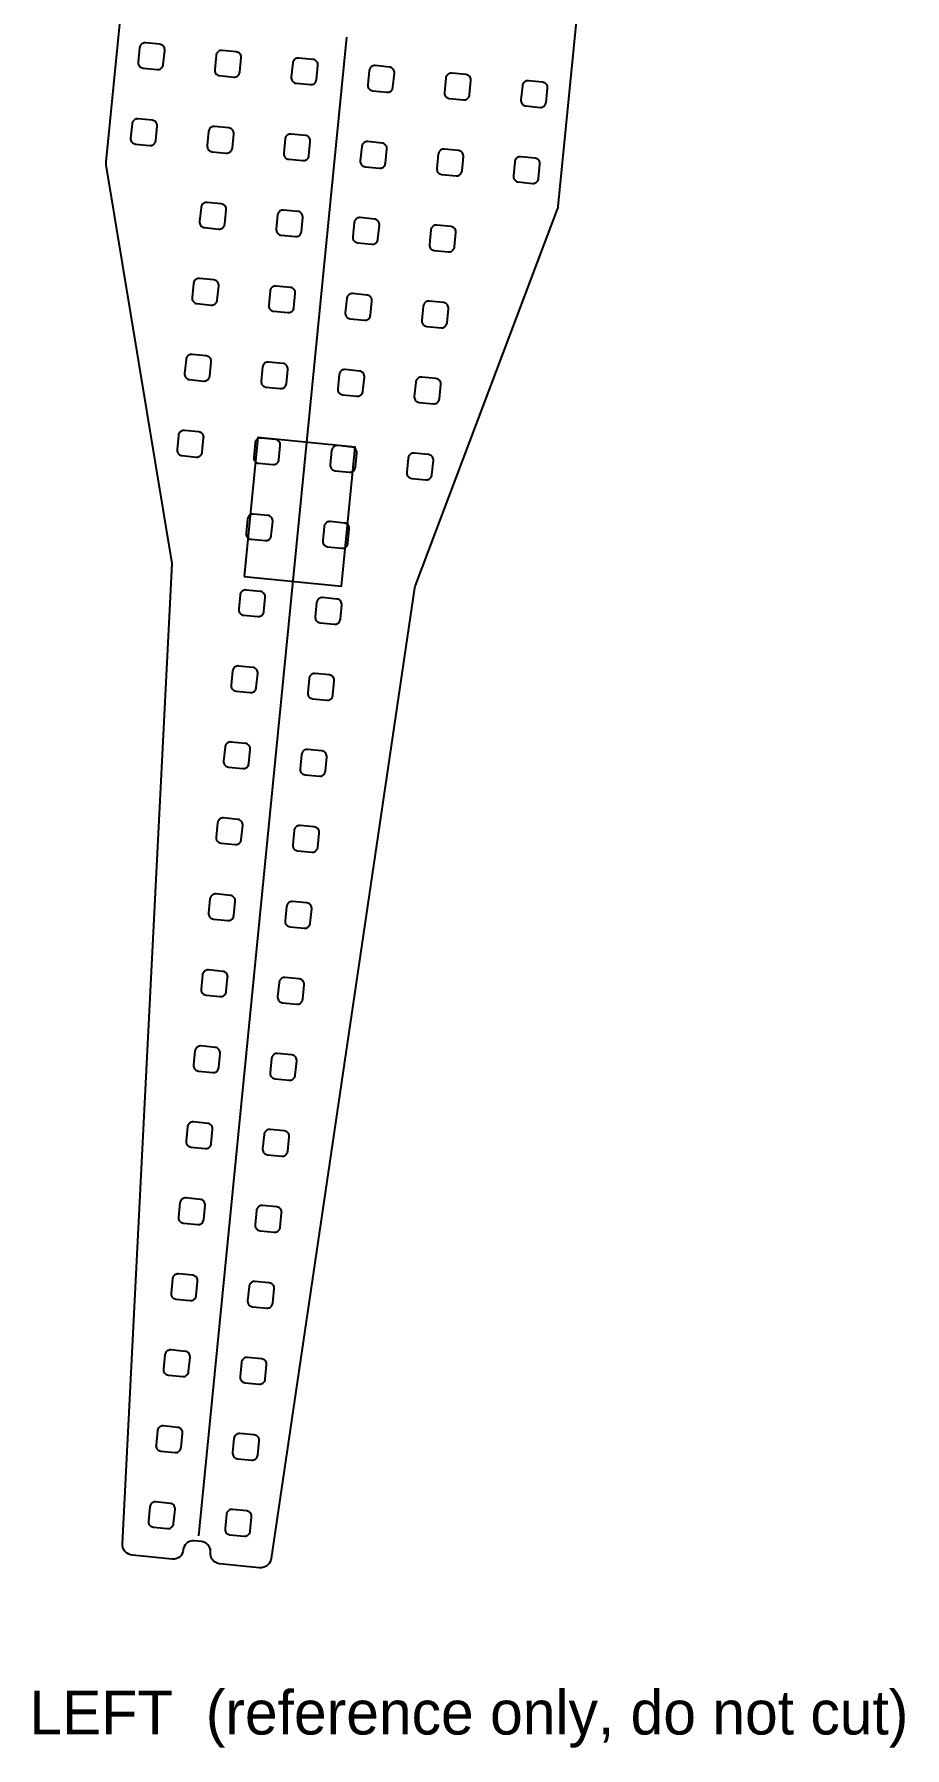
# Model space of a CAD drawing. Header units: millimetres. Extents: x -391 to 435, y -334 to 302.
# Drawn here: x -391 to -232.6, y -334.2 to -22.6 of the extents above; entities that cross this region are included whole.
import ezdxf

# ---------------------------------------------------------------- set-up
doc = ezdxf.new("R2010")
doc.units = ezdxf.units.MM
for name, color, linetype in [('LED_STRIP', 30, 'Continuous'), ('NOTES', 3, 'Continuous'), ('OUTLINE', 7, 'Continuous'), ('SENSOR_UNDER', 6, 'Continuous')]:
    doc.layers.add(name, color=color, linetype=linetype)

msp = doc.modelspace()

# ---------------------------------------------------------------- linework, layer by layer
at = {"layer": 'LED_STRIP'}
msp.add_lwpolyline([(-334.12, -23.13), (-361.09, -295.7)], dxfattribs=at)
at = {"layer": 'OUTLINE'}
msp.add_lwpolyline([(-285.8, 45.8), (-295.67, -53.94), (-295.71, -54.19), (-295.79, -54.44), (-321.64, -122.89), (-321.7, -123.1), (-321.74, -123.31), (-347.84, -299.81), (-347.92, -300.14), (-348.05, -300.45), (-348.23, -300.74), (-348.46, -300.99), (-348.72, -301.2), (-349.02, -301.36), (-349.34, -301.46), (-349.68, -301.52), (-350.01, -301.51), (-357.26, -300.79), (-357.54, -300.74), (-357.81, -300.65), (-358.06, -300.52), (-358.29, -300.35), (-358.49, -300.14), (-358.65, -299.91), (-358.77, -299.65), (-358.85, -299.38), (-358.89, -299.1), (-358.89, -298.82), (-358.88, -298.74), (-358.87, -298.46), (-358.91, -298.18), (-358.99, -297.91), (-359.12, -297.65), (-359.28, -297.42), (-359.48, -297.21), (-359.7, -297.04), (-359.95, -296.91), (-360.22, -296.82), (-360.5, -296.77), (-361.88, -296.63), (-362.19, -296.63), (-362.5, -296.68), (-362.8, -296.78), (-363.08, -296.94), (-363.32, -297.14), (-363.52, -297.37), (-363.69, -297.65), (-363.8, -297.94), (-363.85, -298.25), (-363.86, -298.32), (-363.92, -298.63), (-364.03, -298.93), (-364.19, -299.2), (-364.4, -299.44), (-364.64, -299.64), (-364.92, -299.79), (-365.21, -299.9), (-365.52, -299.95), (-365.84, -299.95), (-373.09, -299.23), (-373.42, -299.17), (-373.74, -299.05), (-374.03, -298.88), (-374.29, -298.67), (-374.51, -298.41), (-374.69, -298.12), (-374.81, -297.81), (-374.88, -297.47), (-374.89, -297.14), (-365.89, -118.94), (-365.89, -118.73), (-365.89, -118.73), (-365.92, -118.51), (-377.85, -46.33), (-377.88, -46.07), (-377.87, -45.8), (-368, 53.94)], dxfattribs=at)
for points in [[(-371.83, -28.4), (-371.72, -28.51), (-371.6, -28.6), (-371.46, -28.68), (-371.31, -28.73), (-371.16, -28.76), (-368.57, -29.01), (-368.4, -29.01), (-368.22, -28.99), (-368.06, -28.93), (-367.91, -28.84), (-367.77, -28.73), (-367.66, -28.6), (-367.57, -28.45), (-367.51, -28.29), (-367.48, -28.12), (-367.22, -25.53), (-367.22, -25.37), (-367.24, -25.22), (-367.28, -25.07), (-367.35, -24.92), (-367.44, -24.8), (-367.55, -24.68), (-367.68, -24.59), (-367.82, -24.51), (-367.96, -24.46), (-368.12, -24.43), (-370.71, -24.18), (-370.88, -24.18), (-371.05, -24.2), (-371.22, -24.26), (-371.37, -24.35), (-371.5, -24.46), (-371.62, -24.59), (-371.71, -24.74), (-371.77, -24.9), (-371.8, -25.08), (-372.05, -27.66), (-372.06, -27.82), (-372.04, -27.97), (-371.99, -28.13), (-371.92, -28.27), (-371.83, -28.4)], [(-357.95, -29.7), (-357.84, -29.84), (-357.71, -29.95), (-357.56, -30.04), (-357.4, -30.1), (-357.23, -30.13), (-354.64, -30.39), (-354.46, -30.39), (-354.29, -30.36), (-354.13, -30.31), (-353.98, -30.22), (-353.84, -30.11), (-353.73, -29.98), (-353.64, -29.83), (-353.58, -29.67), (-353.55, -29.49), (-353.29, -26.91), (-353.29, -26.73), (-353.32, -26.56), (-353.37, -26.4), (-353.46, -26.24), (-353.57, -26.11), (-353.7, -26), (-353.85, -25.91), (-354.01, -25.85), (-354.19, -25.81), (-356.77, -25.56), (-356.95, -25.55), (-357.12, -25.58), (-357.28, -25.64), (-357.44, -25.73), (-357.57, -25.84), (-357.68, -25.97), (-357.77, -26.12), (-357.83, -26.28), (-357.87, -26.45), (-358.12, -29.04), (-358.12, -29.22), (-358.1, -29.39), (-358.04, -29.55), (-357.95, -29.7)], [(-344.02, -31.08), (-343.91, -31.22), (-343.78, -31.33), (-343.63, -31.42), (-343.47, -31.48), (-343.29, -31.51), (-340.71, -31.77), (-340.53, -31.77), (-340.36, -31.74), (-340.2, -31.68), (-340.04, -31.6), (-339.91, -31.49), (-339.8, -31.36), (-339.71, -31.21), (-339.65, -31.04), (-339.61, -30.87), (-339.36, -28.28), (-339.36, -28.11), (-339.38, -27.94), (-339.44, -27.77), (-339.53, -27.62), (-339.64, -27.49), (-339.77, -27.37), (-339.92, -27.28), (-340.08, -27.22), (-340.25, -27.19), (-342.84, -26.94), (-343.02, -26.93), (-343.19, -26.96), (-343.35, -27.02), (-343.5, -27.1), (-343.64, -27.22), (-343.75, -27.35), (-343.84, -27.5), (-343.9, -27.66), (-343.93, -27.83), (-344.19, -30.42), (-344.19, -30.59), (-344.16, -30.77), (-344.11, -30.93), (-344.02, -31.08)], [(-330.09, -32.46), (-329.98, -32.6), (-329.85, -32.71), (-329.7, -32.8), (-329.53, -32.86), (-329.36, -32.89), (-326.77, -33.15), (-326.62, -33.15), (-326.46, -33.13), (-326.31, -33.08), (-326.17, -33.01), (-326.04, -32.93), (-325.93, -32.82), (-325.83, -32.69), (-325.76, -32.55), (-325.71, -32.4), (-325.68, -32.25), (-325.43, -29.66), (-325.42, -29.49), (-325.45, -29.32), (-325.51, -29.15), (-325.59, -29), (-325.71, -28.87), (-325.84, -28.75), (-325.99, -28.66), (-326.15, -28.6), (-326.32, -28.57), (-328.91, -28.31), (-329.08, -28.31), (-329.26, -28.34), (-329.42, -28.4), (-329.57, -28.48), (-329.71, -28.59), (-329.82, -28.73), (-329.91, -28.88), (-329.97, -29.04), (-330, -29.21), (-330.26, -31.8), (-330.26, -31.97), (-330.23, -32.14), (-330.17, -32.31), (-330.09, -32.46)], [(-316.16, -33.84), (-316.05, -33.97), (-315.91, -34.09), (-315.76, -34.18), (-315.6, -34.24), (-315.43, -34.27), (-312.84, -34.53), (-312.69, -34.53), (-312.53, -34.51), (-312.38, -34.46), (-312.24, -34.39), (-312.11, -34.3), (-312, -34.19), (-311.9, -34.07), (-311.83, -33.93), (-311.78, -33.78), (-311.75, -33.63), (-311.49, -31.04), (-311.49, -30.87), (-311.52, -30.7), (-311.58, -30.53), (-311.66, -30.38), (-311.77, -30.24), (-311.91, -30.13), (-312.06, -30.04), (-312.22, -29.98), (-312.39, -29.95), (-314.98, -29.69), (-315.15, -29.69), (-315.32, -29.72), (-315.49, -29.78), (-315.64, -29.86), (-315.77, -29.97), (-315.89, -30.1), (-315.98, -30.25), (-316.04, -30.42), (-316.07, -30.59), (-316.33, -33.18), (-316.33, -33.35), (-316.3, -33.52), (-316.24, -33.69), (-316.16, -33.84)], [(-302.17, -35.29), (-302.06, -35.4), (-301.94, -35.49), (-301.8, -35.57), (-301.65, -35.62), (-301.5, -35.65), (-298.91, -35.9), (-298.75, -35.91), (-298.6, -35.89), (-298.45, -35.84), (-298.31, -35.77), (-298.18, -35.68), (-298.07, -35.57), (-297.97, -35.45), (-297.9, -35.31), (-297.84, -35.16), (-297.82, -35.01), (-297.56, -32.42), (-297.56, -32.25), (-297.59, -32.07), (-297.65, -31.91), (-297.73, -31.76), (-297.84, -31.62), (-297.97, -31.51), (-298.12, -31.42), (-298.29, -31.36), (-298.46, -31.33), (-301.05, -31.07), (-301.2, -31.07), (-301.36, -31.09), (-301.51, -31.13), (-301.65, -31.2), (-301.78, -31.29), (-301.89, -31.4), (-301.99, -31.53), (-302.06, -31.66), (-302.11, -31.81), (-302.14, -31.97), (-302.39, -34.55), (-302.4, -34.71), (-302.38, -34.87), (-302.33, -35.02), (-302.26, -35.16), (-302.17, -35.29)], [(-373.2, -42.22), (-373.09, -42.33), (-372.97, -42.42), (-372.83, -42.5), (-372.68, -42.55), (-372.53, -42.58), (-369.94, -42.83), (-369.78, -42.84), (-369.63, -42.82), (-369.48, -42.77), (-369.33, -42.7), (-369.21, -42.61), (-369.09, -42.5), (-369, -42.38), (-368.92, -42.24), (-368.87, -42.09), (-368.84, -41.94), (-368.59, -39.35), (-368.59, -39.19), (-368.61, -39.04), (-368.65, -38.89), (-368.72, -38.75), (-368.81, -38.62), (-368.92, -38.5), (-369.04, -38.41), (-369.18, -38.34), (-369.33, -38.28), (-369.49, -38.26), (-372.07, -38), (-372.23, -38), (-372.38, -38.02), (-372.54, -38.06), (-372.68, -38.13), (-372.8, -38.22), (-372.92, -38.33), (-373.01, -38.46), (-373.09, -38.59), (-373.14, -38.74), (-373.17, -38.9), (-373.42, -41.48), (-373.43, -41.64), (-373.4, -41.8), (-373.36, -41.95), (-373.29, -42.09), (-373.2, -42.22)], [(-359.32, -43.53), (-359.21, -43.66), (-359.08, -43.77), (-358.93, -43.86), (-358.76, -43.92), (-358.59, -43.96), (-356.01, -44.21), (-355.85, -44.22), (-355.69, -44.19), (-355.54, -44.15), (-355.4, -44.08), (-355.27, -43.99), (-355.16, -43.88), (-355.07, -43.76), (-354.99, -43.62), (-354.94, -43.47), (-354.91, -43.32), (-354.66, -40.73), (-354.65, -40.55), (-354.68, -40.38), (-354.74, -40.22), (-354.83, -40.07), (-354.94, -39.93), (-355.07, -39.82), (-355.22, -39.73), (-355.38, -39.67), (-355.55, -39.63), (-358.14, -39.38), (-358.3, -39.38), (-358.45, -39.4), (-358.6, -39.44), (-358.74, -39.51), (-358.87, -39.6), (-358.99, -39.71), (-359.08, -39.83), (-359.15, -39.97), (-359.21, -40.12), (-359.23, -40.27), (-359.49, -42.86), (-359.49, -43.04), (-359.46, -43.21), (-359.41, -43.37), (-359.32, -43.53)], [(-345.34, -44.97), (-345.23, -45.09), (-345.1, -45.18), (-344.96, -45.26), (-344.82, -45.31), (-344.66, -45.33), (-342.07, -45.59), (-341.92, -45.59), (-341.76, -45.57), (-341.61, -45.53), (-341.47, -45.46), (-341.34, -45.37), (-341.23, -45.26), (-341.13, -45.13), (-341.06, -45), (-341.01, -44.85), (-340.98, -44.69), (-340.72, -42.11), (-340.72, -41.95), (-340.74, -41.79), (-340.79, -41.64), (-340.86, -41.5), (-340.95, -41.37), (-341.06, -41.26), (-341.18, -41.17), (-341.32, -41.09), (-341.47, -41.04), (-341.62, -41.01), (-344.21, -40.76), (-344.37, -40.75), (-344.52, -40.77), (-344.67, -40.82), (-344.81, -40.89), (-344.94, -40.98), (-345.05, -41.09), (-345.15, -41.21), (-345.22, -41.35), (-345.27, -41.5), (-345.3, -41.65), (-345.56, -44.24), (-345.56, -44.4), (-345.54, -44.55), (-345.49, -44.7), (-345.43, -44.84), (-345.34, -44.97)], [(-331.46, -46.28), (-331.35, -46.42), (-331.21, -46.53), (-331.06, -46.62), (-330.9, -46.68), (-330.73, -46.71), (-328.14, -46.97), (-327.99, -46.97), (-327.83, -46.95), (-327.68, -46.9), (-327.54, -46.84), (-327.41, -46.75), (-327.3, -46.64), (-327.2, -46.51), (-327.13, -46.37), (-327.08, -46.23), (-327.05, -46.07), (-326.79, -43.48), (-326.79, -43.31), (-326.82, -43.14), (-326.88, -42.97), (-326.96, -42.82), (-327.07, -42.69), (-327.2, -42.57), (-327.35, -42.48), (-327.52, -42.42), (-327.69, -42.39), (-330.28, -42.13), (-330.43, -42.13), (-330.59, -42.15), (-330.74, -42.2), (-330.88, -42.27), (-331.01, -42.36), (-331.12, -42.47), (-331.22, -42.59), (-331.29, -42.73), (-331.34, -42.88), (-331.37, -43.03), (-331.63, -45.62), (-331.63, -45.79), (-331.6, -45.97), (-331.54, -46.13), (-331.46, -46.28)], [(-317.52, -47.66), (-317.41, -47.79), (-317.28, -47.91), (-317.13, -48), (-316.97, -48.06), (-316.8, -48.09), (-314.21, -48.35), (-314.05, -48.35), (-313.9, -48.33), (-313.75, -48.28), (-313.61, -48.21), (-313.48, -48.12), (-313.36, -48.02), (-313.27, -47.89), (-313.2, -47.75), (-313.14, -47.6), (-313.12, -47.45), (-312.86, -44.86), (-312.86, -44.69), (-312.89, -44.52), (-312.94, -44.35), (-313.03, -44.2), (-313.14, -44.07), (-313.27, -43.95), (-313.42, -43.86), (-313.59, -43.8), (-313.76, -43.77), (-316.34, -43.51), (-316.5, -43.51), (-316.66, -43.53), (-316.81, -43.58), (-316.95, -43.65), (-317.08, -43.74), (-317.19, -43.84), (-317.28, -43.97), (-317.36, -44.11), (-317.41, -44.26), (-317.44, -44.41), (-317.69, -47), (-317.7, -47.17), (-317.67, -47.34), (-317.61, -47.51), (-317.52, -47.66)], [(-303.59, -49.04), (-303.48, -49.17), (-303.35, -49.29), (-303.2, -49.38), (-303.04, -49.44), (-302.87, -49.47), (-300.28, -49.73), (-300.12, -49.73), (-299.97, -49.71), (-299.82, -49.66), (-299.67, -49.59), (-299.55, -49.5), (-299.43, -49.39), (-299.34, -49.27), (-299.26, -49.13), (-299.21, -48.98), (-299.18, -48.83), (-298.93, -46.24), (-298.93, -46.07), (-298.95, -45.89), (-299.01, -45.73), (-299.1, -45.58), (-299.21, -45.44), (-299.34, -45.33), (-299.49, -45.24), (-299.65, -45.18), (-299.83, -45.15), (-302.41, -44.89), (-302.57, -44.89), (-302.72, -44.91), (-302.88, -44.96), (-303.02, -45.02), (-303.15, -45.11), (-303.26, -45.22), (-303.35, -45.35), (-303.43, -45.49), (-303.48, -45.63), (-303.51, -45.79), (-303.76, -48.38), (-303.76, -48.55), (-303.74, -48.72), (-303.68, -48.89), (-303.59, -49.04)], [(-360.69, -57.35), (-360.58, -57.48), (-360.45, -57.59), (-360.3, -57.68), (-360.13, -57.75), (-359.96, -57.78), (-357.37, -58.03), (-357.22, -58.04), (-357.06, -58.02), (-356.91, -57.97), (-356.77, -57.9), (-356.64, -57.81), (-356.53, -57.7), (-356.43, -57.58), (-356.36, -57.44), (-356.31, -57.29), (-356.28, -57.14), (-356.02, -54.55), (-356.02, -54.37), (-356.05, -54.2), (-356.11, -54.04), (-356.19, -53.89), (-356.3, -53.75), (-356.44, -53.64), (-356.59, -53.55), (-356.75, -53.49), (-356.92, -53.46), (-359.51, -53.2), (-359.66, -53.2), (-359.82, -53.22), (-359.97, -53.26), (-360.11, -53.33), (-360.24, -53.42), (-360.35, -53.53), (-360.45, -53.66), (-360.52, -53.79), (-360.57, -53.94), (-360.6, -54.1), (-360.86, -56.68), (-360.86, -56.86), (-360.83, -57.03), (-360.77, -57.19), (-360.69, -57.35)], [(-346.76, -58.72), (-346.65, -58.86), (-346.51, -58.97), (-346.36, -59.06), (-346.2, -59.12), (-346.03, -59.16), (-343.44, -59.41), (-343.28, -59.41), (-343.13, -59.39), (-342.98, -59.35), (-342.84, -59.28), (-342.71, -59.19), (-342.6, -59.08), (-342.5, -58.96), (-342.43, -58.82), (-342.38, -58.67), (-342.35, -58.51), (-342.09, -55.93), (-342.09, -55.75), (-342.12, -55.58), (-342.18, -55.42), (-342.26, -55.26), (-342.37, -55.13), (-342.5, -55.02), (-342.65, -54.93), (-342.82, -54.87), (-342.99, -54.83), (-345.58, -54.58), (-345.73, -54.57), (-345.89, -54.6), (-346.04, -54.64), (-346.18, -54.71), (-346.31, -54.8), (-346.42, -54.91), (-346.52, -55.03), (-346.59, -55.17), (-346.64, -55.32), (-346.67, -55.47), (-346.93, -58.06), (-346.93, -58.24), (-346.9, -58.41), (-346.84, -58.57), (-346.76, -58.72)], [(-332.82, -60.1), (-332.71, -60.24), (-332.58, -60.35), (-332.43, -60.44), (-332.27, -60.5), (-332.1, -60.53), (-329.51, -60.79), (-329.35, -60.79), (-329.2, -60.77), (-329.05, -60.73), (-328.91, -60.66), (-328.78, -60.57), (-328.66, -60.46), (-328.57, -60.33), (-328.49, -60.2), (-328.44, -60.05), (-328.42, -59.89), (-328.16, -57.31), (-328.16, -57.13), (-328.19, -56.96), (-328.24, -56.8), (-328.33, -56.64), (-328.44, -56.51), (-328.57, -56.39), (-328.72, -56.31), (-328.89, -56.24), (-329.06, -56.21), (-331.64, -55.96), (-331.8, -55.95), (-331.96, -55.97), (-332.11, -56.02), (-332.25, -56.09), (-332.38, -56.18), (-332.49, -56.29), (-332.58, -56.41), (-332.66, -56.55), (-332.71, -56.7), (-332.74, -56.85), (-332.99, -59.44), (-333, -59.61), (-332.97, -59.79), (-332.91, -59.95), (-332.82, -60.1)], [(-318.89, -61.48), (-318.78, -61.62), (-318.65, -61.73), (-318.5, -61.82), (-318.34, -61.88), (-318.16, -61.91), (-315.58, -62.17), (-315.42, -62.17), (-315.27, -62.15), (-315.11, -62.1), (-314.97, -62.04), (-314.84, -61.95), (-314.73, -61.84), (-314.64, -61.71), (-314.56, -61.57), (-314.51, -61.43), (-314.48, -61.27), (-314.23, -58.68), (-314.23, -58.51), (-314.25, -58.34), (-314.31, -58.17), (-314.4, -58.02), (-314.51, -57.89), (-314.64, -57.77), (-314.79, -57.68), (-314.95, -57.62), (-315.12, -57.59), (-317.71, -57.33), (-317.87, -57.33), (-318.02, -57.35), (-318.17, -57.4), (-318.32, -57.47), (-318.44, -57.56), (-318.56, -57.67), (-318.65, -57.79), (-318.73, -57.93), (-318.78, -58.08), (-318.81, -58.23), (-319.06, -60.82), (-319.06, -60.99), (-319.04, -61.16), (-318.98, -61.33), (-318.89, -61.48)], [(-362.06, -71.17), (-361.94, -71.3), (-361.81, -71.42), (-361.66, -71.51), (-361.5, -71.57), (-361.33, -71.6), (-358.74, -71.85), (-358.58, -71.86), (-358.43, -71.84), (-358.28, -71.79), (-358.14, -71.72), (-358.01, -71.63), (-357.9, -71.52), (-357.8, -71.4), (-357.73, -71.26), (-357.67, -71.11), (-357.65, -70.96), (-357.39, -68.37), (-357.39, -68.2), (-357.42, -68.02), (-357.48, -67.86), (-357.56, -67.71), (-357.67, -67.57), (-357.8, -67.46), (-357.95, -67.37), (-358.12, -67.31), (-358.29, -67.28), (-360.88, -67.02), (-361.03, -67.02), (-361.19, -67.04), (-361.34, -67.08), (-361.48, -67.15), (-361.61, -67.24), (-361.72, -67.35), (-361.82, -67.48), (-361.89, -67.62), (-361.94, -67.76), (-361.97, -67.92), (-362.22, -70.51), (-362.23, -70.68), (-362.2, -70.85), (-362.14, -71.02), (-362.06, -71.17)], [(-348.12, -72.55), (-348.01, -72.68), (-347.88, -72.79), (-347.73, -72.88), (-347.57, -72.94), (-347.4, -72.98), (-344.81, -73.23), (-344.65, -73.24), (-344.5, -73.21), (-344.35, -73.17), (-344.21, -73.1), (-344.08, -73.01), (-343.96, -72.9), (-343.87, -72.78), (-343.79, -72.64), (-343.74, -72.49), (-343.72, -72.34), (-343.46, -69.75), (-343.46, -69.57), (-343.49, -69.4), (-343.54, -69.24), (-343.63, -69.09), (-343.74, -68.95), (-343.87, -68.84), (-344.02, -68.75), (-344.18, -68.69), (-344.36, -68.66), (-346.94, -68.4), (-347.1, -68.4), (-347.26, -68.42), (-347.41, -68.46), (-347.55, -68.53), (-347.68, -68.62), (-347.79, -68.73), (-347.88, -68.86), (-347.96, -68.99), (-348.01, -69.14), (-348.04, -69.3), (-348.29, -71.88), (-348.29, -72.06), (-348.27, -72.23), (-348.21, -72.39), (-348.12, -72.55)], [(-334.19, -73.92), (-334.08, -74.06), (-333.95, -74.17), (-333.8, -74.26), (-333.64, -74.32), (-333.46, -74.36), (-330.88, -74.61), (-330.72, -74.61), (-330.56, -74.59), (-330.41, -74.55), (-330.27, -74.48), (-330.14, -74.39), (-330.03, -74.28), (-329.94, -74.16), (-329.86, -74.02), (-329.81, -73.87), (-329.78, -73.71), (-329.53, -71.13), (-329.53, -70.95), (-329.55, -70.78), (-329.61, -70.62), (-329.7, -70.46), (-329.81, -70.33), (-329.94, -70.22), (-330.09, -70.13), (-330.25, -70.07), (-330.42, -70.03), (-333.01, -69.78), (-333.17, -69.77), (-333.32, -69.8), (-333.47, -69.84), (-333.62, -69.91), (-333.74, -70), (-333.86, -70.11), (-333.95, -70.23), (-334.03, -70.37), (-334.08, -70.52), (-334.1, -70.67), (-334.36, -73.26), (-334.36, -73.44), (-334.33, -73.61), (-334.28, -73.77), (-334.19, -73.92)], [(-320.26, -75.3), (-320.15, -75.44), (-320.02, -75.55), (-319.87, -75.64), (-319.7, -75.7), (-319.53, -75.73), (-316.94, -75.99), (-316.79, -75.99), (-316.63, -75.97), (-316.48, -75.93), (-316.34, -75.86), (-316.21, -75.77), (-316.1, -75.66), (-316, -75.53), (-315.93, -75.4), (-315.88, -75.25), (-315.85, -75.09), (-315.6, -72.51), (-315.59, -72.33), (-315.62, -72.16), (-315.68, -71.99), (-315.76, -71.84), (-315.88, -71.71), (-316.01, -71.59), (-316.16, -71.51), (-316.32, -71.44), (-316.49, -71.41), (-319.08, -71.16), (-319.24, -71.15), (-319.39, -71.17), (-319.54, -71.22), (-319.68, -71.29), (-319.81, -71.38), (-319.92, -71.49), (-320.02, -71.61), (-320.09, -71.75), (-320.15, -71.9), (-320.17, -72.05), (-320.43, -74.64), (-320.43, -74.81), (-320.4, -74.99), (-320.34, -75.15), (-320.26, -75.3)], [(-363.42, -84.99), (-363.31, -85.12), (-363.18, -85.24), (-363.03, -85.33), (-362.87, -85.39), (-362.7, -85.42), (-360.11, -85.68), (-359.95, -85.68), (-359.8, -85.66), (-359.65, -85.61), (-359.5, -85.54), (-359.38, -85.45), (-359.26, -85.35), (-359.17, -85.22), (-359.09, -85.08), (-359.04, -84.93), (-359.01, -84.78), (-358.76, -82.19), (-358.76, -82.02), (-358.78, -81.85), (-358.84, -81.68), (-358.93, -81.53), (-359.04, -81.39), (-359.17, -81.28), (-359.32, -81.19), (-359.48, -81.13), (-359.66, -81.1), (-362.24, -80.84), (-362.4, -80.84), (-362.55, -80.86), (-362.71, -80.91), (-362.85, -80.97), (-362.98, -81.06), (-363.09, -81.17), (-363.18, -81.3), (-363.26, -81.44), (-363.31, -81.58), (-363.34, -81.74), (-363.59, -84.33), (-363.59, -84.5), (-363.57, -84.67), (-363.51, -84.84), (-363.42, -84.99)], [(-349.49, -86.37), (-349.38, -86.5), (-349.25, -86.62), (-349.1, -86.7), (-348.93, -86.77), (-348.76, -86.8), (-346.18, -87.05), (-346.02, -87.06), (-345.86, -87.04), (-345.71, -86.99), (-345.57, -86.92), (-345.44, -86.83), (-345.33, -86.72), (-345.24, -86.6), (-345.16, -86.46), (-345.11, -86.31), (-345.08, -86.16), (-344.83, -83.57), (-344.82, -83.4), (-344.85, -83.22), (-344.91, -83.06), (-345, -82.91), (-345.11, -82.77), (-345.24, -82.66), (-345.39, -82.57), (-345.55, -82.51), (-345.72, -82.48), (-348.31, -82.22), (-348.47, -82.22), (-348.62, -82.24), (-348.77, -82.28), (-348.91, -82.35), (-349.04, -82.44), (-349.16, -82.55), (-349.25, -82.68), (-349.33, -82.81), (-349.38, -82.96), (-349.4, -83.12), (-349.66, -85.7), (-349.66, -85.88), (-349.63, -86.05), (-349.58, -86.22), (-349.49, -86.37)], [(-335.56, -87.75), (-335.45, -87.88), (-335.32, -87.99), (-335.17, -88.08), (-335, -88.14), (-334.83, -88.18), (-332.24, -88.43), (-332.09, -88.44), (-331.93, -88.41), (-331.78, -88.37), (-331.64, -88.3), (-331.51, -88.21), (-331.4, -88.1), (-331.3, -87.98), (-331.23, -87.84), (-331.18, -87.69), (-331.15, -87.54), (-330.89, -84.95), (-330.89, -84.77), (-330.92, -84.6), (-330.98, -84.44), (-331.06, -84.29), (-331.17, -84.15), (-331.31, -84.04), (-331.46, -83.95), (-331.62, -83.89), (-331.79, -83.86), (-334.38, -83.6), (-334.54, -83.6), (-334.69, -83.62), (-334.84, -83.66), (-334.98, -83.73), (-335.11, -83.82), (-335.22, -83.93), (-335.32, -84.05), (-335.39, -84.19), (-335.44, -84.34), (-335.47, -84.5), (-335.73, -87.08), (-335.73, -87.26), (-335.7, -87.43), (-335.64, -87.59), (-335.56, -87.75)], [(-321.63, -89.12), (-321.52, -89.26), (-321.38, -89.37), (-321.23, -89.46), (-321.07, -89.52), (-320.9, -89.56), (-318.31, -89.81), (-318.16, -89.81), (-318, -89.79), (-317.85, -89.75), (-317.71, -89.68), (-317.58, -89.59), (-317.47, -89.48), (-317.37, -89.36), (-317.3, -89.22), (-317.25, -89.07), (-317.22, -88.91), (-316.96, -86.33), (-316.96, -86.15), (-316.99, -85.98), (-317.05, -85.82), (-317.13, -85.66), (-317.24, -85.53), (-317.37, -85.42), (-317.52, -85.33), (-317.69, -85.27), (-317.86, -85.23), (-320.45, -84.98), (-320.6, -84.97), (-320.76, -85), (-320.91, -85.04), (-321.05, -85.11), (-321.18, -85.2), (-321.29, -85.31), (-321.39, -85.43), (-321.46, -85.57), (-321.51, -85.72), (-321.54, -85.87), (-321.8, -88.46), (-321.8, -88.64), (-321.77, -88.81), (-321.71, -88.97), (-321.63, -89.12)], [(-364.74, -98.88), (-364.63, -98.99), (-364.5, -99.09), (-364.37, -99.16), (-364.22, -99.21), (-364.06, -99.24), (-361.48, -99.5), (-361.32, -99.5), (-361.16, -99.48), (-361.01, -99.43), (-360.87, -99.37), (-360.74, -99.28), (-360.63, -99.17), (-360.54, -99.04), (-360.46, -98.9), (-360.41, -98.76), (-360.38, -98.6), (-360.13, -96.01), (-360.12, -95.84), (-360.15, -95.67), (-360.21, -95.5), (-360.3, -95.35), (-360.41, -95.22), (-360.54, -95.1), (-360.69, -95.01), (-360.85, -94.95), (-361.02, -94.92), (-363.61, -94.66), (-363.77, -94.66), (-363.92, -94.68), (-364.07, -94.73), (-364.21, -94.8), (-364.34, -94.89), (-364.46, -94.99), (-364.55, -95.12), (-364.62, -95.26), (-364.68, -95.41), (-364.7, -95.56), (-364.96, -98.15), (-364.96, -98.3), (-364.94, -98.46), (-364.9, -98.61), (-364.83, -98.75), (-364.74, -98.88)], [(-350.86, -100.19), (-350.75, -100.32), (-350.62, -100.44), (-350.47, -100.53), (-350.3, -100.59), (-350.13, -100.62), (-347.54, -100.88), (-347.39, -100.88), (-347.23, -100.86), (-347.08, -100.81), (-346.94, -100.74), (-346.81, -100.65), (-346.7, -100.55), (-346.6, -100.42), (-346.53, -100.28), (-346.48, -100.13), (-346.45, -99.98), (-346.19, -97.39), (-346.19, -97.22), (-346.22, -97.05), (-346.28, -96.88), (-346.36, -96.73), (-346.47, -96.59), (-346.61, -96.48), (-346.76, -96.39), (-346.92, -96.33), (-347.09, -96.3), (-349.68, -96.04), (-349.83, -96.04), (-349.99, -96.06), (-350.14, -96.11), (-350.28, -96.17), (-350.41, -96.26), (-350.52, -96.37), (-350.62, -96.5), (-350.69, -96.64), (-350.74, -96.78), (-350.77, -96.94), (-351.03, -99.53), (-351.03, -99.7), (-351, -99.87), (-350.94, -100.04), (-350.86, -100.19)], [(-336.93, -101.57), (-336.82, -101.7), (-336.68, -101.82), (-336.53, -101.9), (-336.37, -101.97), (-336.2, -102), (-333.61, -102.25), (-333.45, -102.26), (-333.3, -102.24), (-333.15, -102.19), (-333.01, -102.12), (-332.88, -102.03), (-332.77, -101.92), (-332.67, -101.8), (-332.6, -101.66), (-332.55, -101.51), (-332.52, -101.36), (-332.26, -98.77), (-332.26, -98.6), (-332.29, -98.42), (-332.35, -98.26), (-332.43, -98.11), (-332.54, -97.97), (-332.67, -97.86), (-332.82, -97.77), (-332.99, -97.71), (-333.16, -97.68), (-335.75, -97.42), (-335.9, -97.42), (-336.06, -97.44), (-336.21, -97.48), (-336.35, -97.55), (-336.48, -97.64), (-336.59, -97.75), (-336.69, -97.88), (-336.76, -98.01), (-336.81, -98.16), (-336.84, -98.32), (-337.1, -100.9), (-337.1, -101.08), (-337.07, -101.25), (-337.01, -101.42), (-336.93, -101.57)], [(-322.99, -102.95), (-322.88, -103.08), (-322.75, -103.19), (-322.6, -103.28), (-322.44, -103.34), (-322.27, -103.38), (-319.68, -103.63), (-319.52, -103.64), (-319.37, -103.61), (-319.22, -103.57), (-319.08, -103.5), (-318.95, -103.41), (-318.83, -103.3), (-318.74, -103.18), (-318.67, -103.04), (-318.61, -102.89), (-318.59, -102.74), (-318.33, -100.15), (-318.33, -99.97), (-318.36, -99.8), (-318.41, -99.64), (-318.5, -99.49), (-318.61, -99.35), (-318.74, -99.24), (-318.89, -99.15), (-319.06, -99.09), (-319.23, -99.05), (-321.81, -98.8), (-321.97, -98.8), (-322.13, -98.82), (-322.28, -98.86), (-322.42, -98.93), (-322.55, -99.02), (-322.66, -99.13), (-322.75, -99.25), (-322.83, -99.39), (-322.88, -99.54), (-322.91, -99.7), (-323.16, -102.28), (-323.17, -102.46), (-323.14, -102.63), (-323.08, -102.79), (-322.99, -102.95)], [(-352.23, -114.01), (-352.11, -114.15), (-351.98, -114.26), (-351.83, -114.35), (-351.67, -114.41), (-351.5, -114.44), (-348.91, -114.7), (-348.75, -114.7), (-348.6, -114.68), (-348.45, -114.63), (-348.31, -114.57), (-348.18, -114.48), (-348.07, -114.37), (-347.97, -114.24), (-347.9, -114.1), (-347.84, -113.96), (-347.82, -113.8), (-347.56, -111.21), (-347.56, -111.04), (-347.59, -110.87), (-347.65, -110.7), (-347.73, -110.55), (-347.84, -110.42), (-347.97, -110.3), (-348.12, -110.21), (-348.29, -110.15), (-348.46, -110.12), (-351.05, -109.86), (-351.2, -109.86), (-351.36, -109.88), (-351.51, -109.93), (-351.65, -110), (-351.78, -110.09), (-351.89, -110.19), (-351.99, -110.32), (-352.06, -110.46), (-352.11, -110.61), (-352.14, -110.76), (-352.39, -113.35), (-352.4, -113.52), (-352.37, -113.69), (-352.31, -113.86), (-352.23, -114.01)], [(-338.29, -115.39), (-338.18, -115.52), (-338.05, -115.64), (-337.9, -115.73), (-337.74, -115.79), (-337.57, -115.82), (-334.98, -116.08), (-334.82, -116.08), (-334.67, -116.06), (-334.52, -116.01), (-334.38, -115.94), (-334.25, -115.85), (-334.13, -115.75), (-334.04, -115.62), (-333.96, -115.48), (-333.91, -115.33), (-333.89, -115.18), (-333.63, -112.59), (-333.63, -112.42), (-333.66, -112.25), (-333.71, -112.08), (-333.8, -111.93), (-333.91, -111.79), (-334.04, -111.68), (-334.19, -111.59), (-334.35, -111.53), (-334.53, -111.5), (-337.11, -111.24), (-337.27, -111.24), (-337.43, -111.26), (-337.58, -111.31), (-337.72, -111.37), (-337.85, -111.46), (-337.96, -111.57), (-338.05, -111.7), (-338.13, -111.84), (-338.18, -111.98), (-338.21, -112.14), (-338.46, -114.73), (-338.46, -114.9), (-338.44, -115.07), (-338.38, -115.24), (-338.29, -115.39)], [(-353.48, -127.97), (-353.35, -128.08), (-353.2, -128.17), (-353.04, -128.23), (-352.87, -128.26), (-350.28, -128.52), (-350.12, -128.52), (-349.97, -128.5), (-349.82, -128.45), (-349.67, -128.39), (-349.55, -128.3), (-349.43, -128.19), (-349.34, -128.06), (-349.26, -127.92), (-349.21, -127.78), (-349.18, -127.62), (-348.93, -125.03), (-348.93, -124.86), (-348.96, -124.69), (-349.01, -124.52), (-349.1, -124.37), (-349.21, -124.24), (-349.34, -124.12), (-349.49, -124.03), (-349.65, -123.97), (-349.83, -123.94), (-352.41, -123.69), (-352.57, -123.68), (-352.73, -123.7), (-352.88, -123.75), (-353.02, -123.82), (-353.15, -123.91), (-353.26, -124.02), (-353.35, -124.14), (-353.43, -124.28), (-353.48, -124.43), (-353.51, -124.58), (-353.76, -127.17), (-353.76, -127.34), (-353.74, -127.52), (-353.68, -127.68), (-353.59, -127.83), (-353.48, -127.97)], [(-339.66, -129.21), (-339.55, -129.34), (-339.42, -129.46), (-339.27, -129.55), (-339.1, -129.61), (-338.93, -129.64), (-336.35, -129.9), (-336.19, -129.9), (-336.03, -129.88), (-335.88, -129.83), (-335.74, -129.76), (-335.61, -129.68), (-335.5, -129.57), (-335.41, -129.44), (-335.33, -129.3), (-335.28, -129.15), (-335.25, -129), (-335, -126.41), (-334.99, -126.24), (-335.02, -126.07), (-335.08, -125.9), (-335.17, -125.75), (-335.28, -125.62), (-335.41, -125.5), (-335.56, -125.41), (-335.72, -125.35), (-335.89, -125.32), (-338.48, -125.06), (-338.64, -125.06), (-338.79, -125.08), (-338.94, -125.13), (-339.08, -125.2), (-339.21, -125.29), (-339.33, -125.39), (-339.42, -125.52), (-339.5, -125.66), (-339.55, -125.81), (-339.57, -125.96), (-339.83, -128.55), (-339.83, -128.72), (-339.8, -128.89), (-339.75, -129.06), (-339.66, -129.21)], [(-354.96, -141.65), (-354.85, -141.79), (-354.72, -141.9), (-354.57, -141.99), (-354.4, -142.05), (-354.23, -142.08), (-351.65, -142.34), (-351.49, -142.34), (-351.33, -142.32), (-351.18, -142.28), (-351.04, -142.21), (-350.91, -142.12), (-350.8, -142.01), (-350.71, -141.88), (-350.63, -141.75), (-350.58, -141.6), (-350.55, -141.44), (-350.3, -138.86), (-350.29, -138.68), (-350.32, -138.51), (-350.38, -138.35), (-350.47, -138.19), (-350.58, -138.06), (-350.71, -137.94), (-350.86, -137.86), (-351.02, -137.79), (-351.19, -137.76), (-353.78, -137.51), (-353.94, -137.5), (-354.09, -137.52), (-354.24, -137.57), (-354.38, -137.64), (-354.51, -137.73), (-354.63, -137.84), (-354.72, -137.96), (-354.79, -138.1), (-354.85, -138.25), (-354.87, -138.4), (-355.13, -140.99), (-355.13, -141.16), (-355.1, -141.34), (-355.05, -141.5), (-354.96, -141.65)], [(-341.03, -143.03), (-340.92, -143.17), (-340.79, -143.28), (-340.64, -143.37), (-340.47, -143.43), (-340.3, -143.46), (-337.71, -143.72), (-337.56, -143.72), (-337.4, -143.7), (-337.25, -143.65), (-337.11, -143.59), (-336.98, -143.5), (-336.87, -143.39), (-336.77, -143.26), (-336.7, -143.12), (-336.65, -142.98), (-336.62, -142.82), (-336.36, -140.23), (-336.36, -140.06), (-336.39, -139.89), (-336.45, -139.72), (-336.53, -139.57), (-336.64, -139.44), (-336.78, -139.32), (-336.93, -139.23), (-337.09, -139.17), (-337.26, -139.14), (-339.85, -138.88), (-340.01, -138.88), (-340.16, -138.9), (-340.31, -138.95), (-340.45, -139.02), (-340.58, -139.11), (-340.69, -139.22), (-340.79, -139.34), (-340.86, -139.48), (-340.91, -139.63), (-340.94, -139.78), (-341.2, -142.37), (-341.2, -142.54), (-341.17, -142.72), (-341.11, -142.88), (-341.03, -143.03)], [(-356.33, -155.47), (-356.22, -155.61), (-356.08, -155.72), (-355.93, -155.81), (-355.77, -155.87), (-355.6, -155.91), (-353.01, -156.16), (-352.86, -156.16), (-352.7, -156.14), (-352.55, -156.1), (-352.41, -156.03), (-352.28, -155.94), (-352.17, -155.83), (-352.07, -155.71), (-352, -155.57), (-351.95, -155.42), (-351.92, -155.26), (-351.66, -152.68), (-351.66, -152.5), (-351.69, -152.33), (-351.75, -152.17), (-351.83, -152.01), (-351.94, -151.88), (-352.08, -151.77), (-352.23, -151.68), (-352.39, -151.62), (-352.56, -151.58), (-355.15, -151.33), (-355.3, -151.32), (-355.46, -151.35), (-355.61, -151.39), (-355.75, -151.46), (-355.88, -151.55), (-355.99, -151.66), (-356.09, -151.78), (-356.16, -151.92), (-356.21, -152.07), (-356.24, -152.22), (-356.5, -154.81), (-356.5, -154.99), (-356.47, -155.16), (-356.41, -155.32), (-356.33, -155.47)], [(-342.4, -156.85), (-342.29, -156.99), (-342.15, -157.1), (-342, -157.19), (-341.84, -157.25), (-341.67, -157.28), (-339.08, -157.54), (-338.92, -157.54), (-338.77, -157.52), (-338.62, -157.48), (-338.48, -157.41), (-338.35, -157.32), (-338.24, -157.21), (-338.14, -157.08), (-338.07, -156.95), (-338.02, -156.8), (-337.99, -156.64), (-337.73, -154.06), (-337.73, -153.88), (-337.76, -153.71), (-337.82, -153.55), (-337.9, -153.39), (-338.01, -153.26), (-338.14, -153.14), (-338.29, -153.06), (-338.46, -152.99), (-338.63, -152.96), (-341.22, -152.71), (-341.37, -152.7), (-341.53, -152.72), (-341.68, -152.77), (-341.82, -152.84), (-341.95, -152.93), (-342.06, -153.04), (-342.16, -153.16), (-342.23, -153.3), (-342.28, -153.45), (-342.31, -153.6), (-342.57, -156.19), (-342.57, -156.36), (-342.54, -156.54), (-342.48, -156.7), (-342.4, -156.85)], [(-357.69, -169.3), (-357.58, -169.43), (-357.45, -169.54), (-357.3, -169.63), (-357.14, -169.69), (-356.97, -169.73), (-354.38, -169.98), (-354.22, -169.99), (-354.07, -169.96), (-353.92, -169.92), (-353.78, -169.85), (-353.65, -169.76), (-353.53, -169.65), (-353.44, -169.53), (-353.37, -169.39), (-353.31, -169.24), (-353.29, -169.09), (-353.03, -166.5), (-353.03, -166.32), (-353.06, -166.15), (-353.11, -165.99), (-353.2, -165.84), (-353.31, -165.7), (-353.44, -165.59), (-353.59, -165.5), (-353.76, -165.44), (-353.93, -165.41), (-356.51, -165.15), (-356.67, -165.15), (-356.83, -165.17), (-356.98, -165.21), (-357.12, -165.28), (-357.25, -165.37), (-357.36, -165.48), (-357.46, -165.6), (-357.53, -165.74), (-357.58, -165.89), (-357.61, -166.05), (-357.86, -168.63), (-357.87, -168.81), (-357.84, -168.98), (-357.78, -169.14), (-357.69, -169.3)], [(-343.76, -170.67), (-343.65, -170.81), (-343.52, -170.92), (-343.37, -171.01), (-343.21, -171.07), (-343.04, -171.11), (-340.45, -171.36), (-340.29, -171.36), (-340.14, -171.34), (-339.99, -171.3), (-339.84, -171.23), (-339.72, -171.14), (-339.6, -171.03), (-339.51, -170.91), (-339.43, -170.77), (-339.38, -170.62), (-339.35, -170.46), (-339.1, -167.88), (-339.1, -167.7), (-339.13, -167.53), (-339.18, -167.37), (-339.27, -167.21), (-339.38, -167.08), (-339.51, -166.97), (-339.66, -166.88), (-339.82, -166.82), (-340, -166.78), (-342.58, -166.53), (-342.74, -166.52), (-342.9, -166.55), (-343.05, -166.59), (-343.19, -166.66), (-343.32, -166.75), (-343.43, -166.86), (-343.52, -166.98), (-343.6, -167.12), (-343.65, -167.27), (-343.68, -167.42), (-343.93, -170.01), (-343.93, -170.19), (-343.91, -170.36), (-343.85, -170.52), (-343.76, -170.67)], [(-359.06, -183.12), (-358.95, -183.25), (-358.82, -183.37), (-358.67, -183.45), (-358.51, -183.52), (-358.34, -183.55), (-355.75, -183.8), (-355.59, -183.81), (-355.44, -183.79), (-355.29, -183.74), (-355.14, -183.67), (-355.02, -183.58), (-354.9, -183.47), (-354.81, -183.35), (-354.73, -183.21), (-354.68, -183.06), (-354.65, -182.91), (-354.4, -180.32), (-354.4, -180.15), (-354.42, -179.97), (-354.48, -179.81), (-354.57, -179.66), (-354.68, -179.52), (-354.81, -179.41), (-354.96, -179.32), (-355.12, -179.26), (-355.29, -179.23), (-357.88, -178.97), (-358.04, -178.97), (-358.19, -178.99), (-358.34, -179.03), (-358.49, -179.1), (-358.61, -179.19), (-358.73, -179.3), (-358.82, -179.43), (-358.9, -179.56), (-358.95, -179.71), (-358.98, -179.87), (-359.23, -182.45), (-359.23, -182.63), (-359.21, -182.8), (-359.15, -182.97), (-359.06, -183.12)], [(-345.13, -184.5), (-345.02, -184.63), (-344.89, -184.74), (-344.74, -184.83), (-344.57, -184.89), (-344.4, -184.93), (-341.82, -185.18), (-341.66, -185.19), (-341.5, -185.16), (-341.35, -185.12), (-341.21, -185.05), (-341.08, -184.96), (-340.97, -184.85), (-340.88, -184.73), (-340.8, -184.59), (-340.75, -184.44), (-340.72, -184.29), (-340.47, -181.7), (-340.46, -181.52), (-340.49, -181.35), (-340.55, -181.19), (-340.64, -181.04), (-340.75, -180.9), (-340.88, -180.79), (-341.03, -180.7), (-341.19, -180.64), (-341.36, -180.61), (-343.95, -180.35), (-344.11, -180.35), (-344.26, -180.37), (-344.41, -180.41), (-344.55, -180.48), (-344.68, -180.57), (-344.8, -180.68), (-344.89, -180.8), (-344.96, -180.94), (-345.02, -181.09), (-345.04, -181.25), (-345.3, -183.83), (-345.3, -184.01), (-345.27, -184.18), (-345.22, -184.34), (-345.13, -184.5)], [(-360.43, -196.94), (-360.32, -197.07), (-360.19, -197.19), (-360.04, -197.28), (-359.87, -197.34), (-359.7, -197.37), (-357.12, -197.63), (-356.96, -197.63), (-356.8, -197.61), (-356.65, -197.56), (-356.51, -197.49), (-356.38, -197.4), (-356.27, -197.3), (-356.17, -197.17), (-356.1, -197.03), (-356.05, -196.88), (-356.02, -196.73), (-355.77, -194.14), (-355.76, -193.97), (-355.79, -193.8), (-355.85, -193.63), (-355.94, -193.48), (-356.05, -193.34), (-356.18, -193.23), (-356.33, -193.14), (-356.49, -193.08), (-356.66, -193.05), (-359.25, -192.79), (-359.41, -192.79), (-359.56, -192.81), (-359.71, -192.86), (-359.85, -192.92), (-359.98, -193.01), (-360.1, -193.12), (-360.19, -193.25), (-360.26, -193.39), (-360.32, -193.53), (-360.34, -193.69), (-360.6, -196.28), (-360.6, -196.45), (-360.57, -196.62), (-360.52, -196.79), (-360.43, -196.94)], [(-346.5, -198.32), (-346.39, -198.45), (-346.25, -198.57), (-346.11, -198.65), (-345.94, -198.72), (-345.77, -198.75), (-343.18, -199), (-343.03, -199.01), (-342.87, -198.99), (-342.72, -198.94), (-342.58, -198.87), (-342.45, -198.78), (-342.34, -198.67), (-342.24, -198.55), (-342.17, -198.41), (-342.12, -198.26), (-342.09, -198.11), (-341.83, -195.52), (-341.83, -195.35), (-341.86, -195.17), (-341.92, -195.01), (-342, -194.86), (-342.11, -194.72), (-342.25, -194.61), (-342.4, -194.52), (-342.56, -194.46), (-342.73, -194.43), (-345.32, -194.17), (-345.47, -194.17), (-345.63, -194.19), (-345.78, -194.23), (-345.92, -194.3), (-346.05, -194.39), (-346.16, -194.5), (-346.26, -194.63), (-346.33, -194.76), (-346.38, -194.91), (-346.41, -195.07), (-346.67, -197.65), (-346.67, -197.83), (-346.64, -198), (-346.58, -198.17), (-346.5, -198.32)], [(-361.8, -210.76), (-361.69, -210.9), (-361.55, -211.01), (-361.4, -211.1), (-361.24, -211.16), (-361.07, -211.19), (-358.48, -211.45), (-358.33, -211.45), (-358.17, -211.43), (-358.02, -211.38), (-357.88, -211.31), (-357.75, -211.23), (-357.64, -211.12), (-357.54, -210.99), (-357.47, -210.85), (-357.42, -210.7), (-357.39, -210.55), (-357.13, -207.96), (-357.13, -207.79), (-357.16, -207.62), (-357.22, -207.45), (-357.3, -207.3), (-357.41, -207.17), (-357.55, -207.05), (-357.7, -206.96), (-357.86, -206.9), (-358.03, -206.87), (-360.62, -206.61), (-360.77, -206.61), (-360.93, -206.63), (-361.08, -206.68), (-361.22, -206.75), (-361.35, -206.84), (-361.46, -206.94), (-361.56, -207.07), (-361.63, -207.21), (-361.68, -207.36), (-361.71, -207.51), (-361.97, -210.1), (-361.97, -210.27), (-361.94, -210.44), (-361.88, -210.61), (-361.8, -210.76)], [(-347.87, -212.14), (-347.75, -212.27), (-347.62, -212.39), (-347.47, -212.48), (-347.31, -212.54), (-347.14, -212.57), (-344.55, -212.83), (-344.39, -212.83), (-344.24, -212.81), (-344.09, -212.76), (-343.95, -212.69), (-343.82, -212.6), (-343.7, -212.49), (-343.61, -212.37), (-343.54, -212.23), (-343.48, -212.08), (-343.46, -211.93), (-343.2, -209.34), (-343.2, -209.17), (-343.23, -209), (-343.29, -208.83), (-343.37, -208.68), (-343.48, -208.54), (-343.61, -208.43), (-343.76, -208.34), (-343.93, -208.28), (-344.1, -208.25), (-346.69, -207.99), (-346.84, -207.99), (-347, -208.01), (-347.15, -208.06), (-347.29, -208.12), (-347.42, -208.21), (-347.53, -208.32), (-347.63, -208.45), (-347.7, -208.59), (-347.75, -208.73), (-347.78, -208.89), (-348.03, -211.48), (-348.04, -211.65), (-348.01, -211.82), (-347.95, -211.99), (-347.87, -212.14)], [(-363.16, -224.58), (-363.05, -224.72), (-362.92, -224.83), (-362.77, -224.92), (-362.61, -224.98), (-362.44, -225.01), (-359.85, -225.27), (-359.69, -225.27), (-359.54, -225.25), (-359.39, -225.2), (-359.25, -225.14), (-359.12, -225.05), (-359, -224.94), (-358.91, -224.81), (-358.84, -224.67), (-358.78, -224.53), (-358.76, -224.37), (-358.5, -221.78), (-358.5, -221.61), (-358.53, -221.44), (-358.58, -221.27), (-358.67, -221.12), (-358.78, -220.99), (-358.91, -220.87), (-359.06, -220.78), (-359.23, -220.72), (-359.4, -220.69), (-361.98, -220.43), (-362.14, -220.43), (-362.3, -220.45), (-362.45, -220.5), (-362.59, -220.57), (-362.72, -220.66), (-362.83, -220.77), (-362.92, -220.89), (-363, -221.03), (-363.05, -221.18), (-363.08, -221.33), (-363.33, -223.92), (-363.34, -224.09), (-363.31, -224.27), (-363.25, -224.43), (-363.16, -224.58)], [(-349.23, -225.96), (-349.12, -226.09), (-348.99, -226.21), (-348.84, -226.3), (-348.68, -226.36), (-348.51, -226.39), (-345.92, -226.65), (-345.76, -226.65), (-345.61, -226.63), (-345.46, -226.58), (-345.31, -226.51), (-345.19, -226.43), (-345.07, -226.32), (-344.98, -226.19), (-344.9, -226.05), (-344.85, -225.9), (-344.82, -225.75), (-344.57, -223.16), (-344.57, -222.99), (-344.59, -222.82), (-344.65, -222.65), (-344.74, -222.5), (-344.85, -222.37), (-344.98, -222.25), (-345.13, -222.16), (-345.29, -222.1), (-345.47, -222.07), (-348.05, -221.81), (-348.21, -221.81), (-348.36, -221.83), (-348.51, -221.88), (-348.66, -221.95), (-348.78, -222.04), (-348.9, -222.14), (-348.99, -222.27), (-349.07, -222.41), (-349.12, -222.56), (-349.15, -222.71), (-349.4, -225.3), (-349.4, -225.47), (-349.38, -225.64), (-349.32, -225.81), (-349.23, -225.96)], [(-364.53, -238.4), (-364.42, -238.54), (-364.29, -238.65), (-364.14, -238.74), (-363.98, -238.8), (-363.8, -238.83), (-361.22, -239.09), (-361.06, -239.09), (-360.91, -239.07), (-360.75, -239.03), (-360.61, -238.96), (-360.48, -238.87), (-360.37, -238.76), (-360.28, -238.63), (-360.2, -238.5), (-360.15, -238.35), (-360.12, -238.19), (-359.87, -235.61), (-359.87, -235.43), (-359.89, -235.26), (-359.95, -235.1), (-360.04, -234.94), (-360.15, -234.81), (-360.28, -234.69), (-360.43, -234.61), (-360.59, -234.54), (-360.76, -234.51), (-363.35, -234.26), (-363.51, -234.25), (-363.66, -234.27), (-363.81, -234.32), (-363.96, -234.39), (-364.08, -234.48), (-364.2, -234.59), (-364.29, -234.71), (-364.37, -234.85), (-364.42, -235), (-364.45, -235.15), (-364.7, -237.74), (-364.7, -237.91), (-364.68, -238.09), (-364.62, -238.25), (-364.53, -238.4)], [(-350.6, -239.78), (-350.49, -239.92), (-350.36, -240.03), (-350.21, -240.12), (-350.04, -240.18), (-349.87, -240.21), (-347.29, -240.47), (-347.13, -240.47), (-346.97, -240.45), (-346.82, -240.4), (-346.68, -240.34), (-346.55, -240.25), (-346.44, -240.14), (-346.34, -240.01), (-346.27, -239.87), (-346.22, -239.73), (-346.19, -239.57), (-345.94, -236.98), (-345.93, -236.81), (-345.96, -236.64), (-346.02, -236.47), (-346.11, -236.32), (-346.22, -236.19), (-346.35, -236.07), (-346.5, -235.98), (-346.66, -235.92), (-346.83, -235.89), (-349.42, -235.63), (-349.58, -235.63), (-349.73, -235.65), (-349.88, -235.7), (-350.02, -235.77), (-350.15, -235.86), (-350.27, -235.97), (-350.36, -236.09), (-350.43, -236.23), (-350.49, -236.38), (-350.51, -236.53), (-350.77, -239.12), (-350.77, -239.29), (-350.74, -239.47), (-350.69, -239.63), (-350.6, -239.78)], [(-365.9, -252.22), (-365.79, -252.36), (-365.66, -252.47), (-365.51, -252.56), (-365.34, -252.62), (-365.17, -252.66), (-362.58, -252.91), (-362.43, -252.91), (-362.27, -252.89), (-362.12, -252.85), (-361.98, -252.78), (-361.85, -252.69), (-361.74, -252.58), (-361.64, -252.46), (-361.57, -252.32), (-361.52, -252.17), (-361.49, -252.01), (-361.24, -249.43), (-361.23, -249.25), (-361.26, -249.08), (-361.32, -248.92), (-361.4, -248.76), (-361.52, -248.63), (-361.65, -248.52), (-361.8, -248.43), (-361.96, -248.37), (-362.13, -248.33), (-364.72, -248.08), (-364.88, -248.07), (-365.03, -248.1), (-365.18, -248.14), (-365.32, -248.21), (-365.45, -248.3), (-365.56, -248.41), (-365.66, -248.53), (-365.73, -248.67), (-365.79, -248.82), (-365.81, -248.97), (-366.07, -251.56), (-366.07, -251.74), (-366.04, -251.91), (-365.98, -252.07), (-365.9, -252.22)], [(-351.97, -253.6), (-351.86, -253.74), (-351.72, -253.85), (-351.57, -253.94), (-351.41, -254), (-351.24, -254.03), (-348.65, -254.29), (-348.5, -254.29), (-348.34, -254.27), (-348.19, -254.23), (-348.05, -254.16), (-347.92, -254.07), (-347.81, -253.96), (-347.71, -253.83), (-347.64, -253.7), (-347.59, -253.55), (-347.56, -253.39), (-347.3, -250.81), (-347.3, -250.63), (-347.33, -250.46), (-347.39, -250.29), (-347.47, -250.14), (-347.58, -250.01), (-347.72, -249.89), (-347.87, -249.81), (-348.03, -249.74), (-348.2, -249.71), (-350.79, -249.46), (-350.94, -249.45), (-351.1, -249.47), (-351.25, -249.52), (-351.39, -249.59), (-351.52, -249.68), (-351.63, -249.79), (-351.73, -249.91), (-351.8, -250.05), (-351.85, -250.2), (-351.88, -250.35), (-352.14, -252.94), (-352.14, -253.11), (-352.11, -253.29), (-352.05, -253.45), (-351.97, -253.6)], [(-367.27, -266.05), (-367.16, -266.18), (-367.02, -266.29), (-366.87, -266.38), (-366.71, -266.44), (-366.54, -266.48), (-363.95, -266.73), (-363.78, -266.73), (-363.61, -266.71), (-363.44, -266.65), (-363.29, -266.56), (-363.15, -266.45), (-363.04, -266.32), (-362.95, -266.17), (-362.89, -266.01), (-362.86, -265.84), (-362.6, -263.25), (-362.6, -263.07), (-362.63, -262.9), (-362.69, -262.74), (-362.77, -262.59), (-362.88, -262.45), (-363.01, -262.34), (-363.16, -262.25), (-363.33, -262.19), (-363.5, -262.16), (-366.09, -261.9), (-366.26, -261.9), (-366.43, -261.93), (-366.6, -261.98), (-366.75, -262.07), (-366.88, -262.18), (-367, -262.31), (-367.09, -262.46), (-367.15, -262.62), (-367.18, -262.8), (-367.44, -265.38), (-367.44, -265.56), (-367.41, -265.73), (-367.35, -265.89), (-367.27, -266.05)], [(-353.33, -267.42), (-353.22, -267.56), (-353.09, -267.67), (-352.94, -267.76), (-352.78, -267.82), (-352.61, -267.86), (-350.02, -268.11), (-349.85, -268.11), (-349.67, -268.08), (-349.51, -268.03), (-349.36, -267.94), (-349.22, -267.83), (-349.11, -267.7), (-349.02, -267.55), (-348.96, -267.39), (-348.93, -267.21), (-348.67, -264.63), (-348.67, -264.45), (-348.7, -264.28), (-348.75, -264.12), (-348.84, -263.96), (-348.95, -263.83), (-349.08, -263.72), (-349.23, -263.63), (-349.4, -263.57), (-349.57, -263.53), (-352.15, -263.28), (-352.33, -263.28), (-352.5, -263.3), (-352.67, -263.36), (-352.82, -263.45), (-352.95, -263.56), (-353.07, -263.69), (-353.15, -263.84), (-353.22, -264), (-353.25, -264.17), (-353.5, -266.76), (-353.51, -266.94), (-353.48, -267.11), (-353.42, -267.27), (-353.33, -267.42)], [(-368.63, -279.87), (-368.52, -280), (-368.39, -280.12), (-368.24, -280.2), (-368.08, -280.27), (-367.91, -280.3), (-365.32, -280.55), (-365.15, -280.56), (-364.97, -280.53), (-364.81, -280.47), (-364.66, -280.38), (-364.52, -280.27), (-364.41, -280.14), (-364.32, -279.99), (-364.26, -279.83), (-364.23, -279.66), (-363.97, -277.07), (-363.97, -276.9), (-364, -276.72), (-364.05, -276.56), (-364.14, -276.41), (-364.25, -276.27), (-364.38, -276.16), (-364.53, -276.07), (-364.7, -276.01), (-364.87, -275.98), (-367.45, -275.72), (-367.63, -275.72), (-367.8, -275.75), (-367.96, -275.8), (-368.12, -275.89), (-368.25, -276), (-368.37, -276.13), (-368.45, -276.28), (-368.52, -276.45), (-368.55, -276.62), (-368.8, -279.2), (-368.81, -279.38), (-368.78, -279.55), (-368.72, -279.72), (-368.63, -279.87)], [(-354.7, -281.25), (-354.59, -281.38), (-354.46, -281.49), (-354.31, -281.58), (-354.15, -281.64), (-353.97, -281.68), (-351.39, -281.93), (-351.21, -281.93), (-351.04, -281.91), (-350.88, -281.85), (-350.72, -281.76), (-350.59, -281.65), (-350.48, -281.52), (-350.39, -281.37), (-350.33, -281.21), (-350.29, -281.04), (-350.04, -278.45), (-350.04, -278.27), (-350.06, -278.1), (-350.12, -277.94), (-350.21, -277.79), (-350.32, -277.65), (-350.45, -277.54), (-350.6, -277.45), (-350.76, -277.39), (-350.93, -277.35), (-353.52, -277.1), (-353.7, -277.1), (-353.87, -277.13), (-354.03, -277.18), (-354.18, -277.27), (-354.32, -277.38), (-354.43, -277.51), (-354.52, -277.66), (-354.58, -277.82), (-354.62, -278), (-354.87, -280.58), (-354.87, -280.76), (-354.85, -280.93), (-354.79, -281.09), (-354.7, -281.25)], [(-370, -293.69), (-369.89, -293.82), (-369.76, -293.94), (-369.61, -294.03), (-369.45, -294.09), (-369.27, -294.12), (-366.69, -294.38), (-366.51, -294.38), (-366.34, -294.35), (-366.18, -294.29), (-366.02, -294.21), (-365.89, -294.1), (-365.78, -293.96), (-365.69, -293.81), (-365.63, -293.65), (-365.59, -293.48), (-365.34, -290.89), (-365.34, -290.72), (-365.36, -290.55), (-365.42, -290.38), (-365.51, -290.23), (-365.62, -290.09), (-365.75, -289.98), (-365.9, -289.89), (-366.06, -289.83), (-366.23, -289.8), (-368.82, -289.54), (-369, -289.54), (-369.17, -289.57), (-369.33, -289.63), (-369.48, -289.71), (-369.62, -289.82), (-369.73, -289.95), (-369.82, -290.1), (-369.88, -290.27), (-369.91, -290.44), (-370.17, -293.03), (-370.17, -293.2), (-370.14, -293.37), (-370.09, -293.54), (-370, -293.69)], [(-355.96, -295.2), (-355.83, -295.32), (-355.68, -295.4), (-355.51, -295.47), (-355.34, -295.5), (-352.75, -295.75), (-352.58, -295.76), (-352.41, -295.73), (-352.24, -295.67), (-352.09, -295.58), (-351.96, -295.47), (-351.84, -295.34), (-351.75, -295.19), (-351.69, -295.03), (-351.66, -294.86), (-351.41, -292.27), (-351.4, -292.1), (-351.43, -291.92), (-351.49, -291.76), (-351.57, -291.61), (-351.69, -291.47), (-351.82, -291.36), (-351.97, -291.27), (-352.13, -291.21), (-352.3, -291.18), (-354.89, -290.92), (-355.06, -290.92), (-355.24, -290.95), (-355.4, -291), (-355.55, -291.09), (-355.69, -291.2), (-355.8, -291.33), (-355.89, -291.48), (-355.95, -291.65), (-355.98, -291.82), (-356.24, -294.4), (-356.24, -294.58), (-356.21, -294.75), (-356.15, -294.92), (-356.07, -295.07), (-355.96, -295.2)]]:
    msp.add_lwpolyline(points, close=True, dxfattribs=at)
at = {"layer": 'SENSOR_UNDER'}
msp.add_lwpolyline([(-352.77, -121.23), (-335.06, -122.98), (-332.56, -97.7), (-350.27, -95.95), (-352.77, -121.23)], close=True, dxfattribs=at)

# ---------------------------------------------------------------- texts
at = {"layer": 'NOTES'}
msp.add_text('LEFT  (reference only, do not cut)', height=8, dxfattribs=at).set_placement((-391.84, -331.84))

doc.saveas('drawing.dxf')
